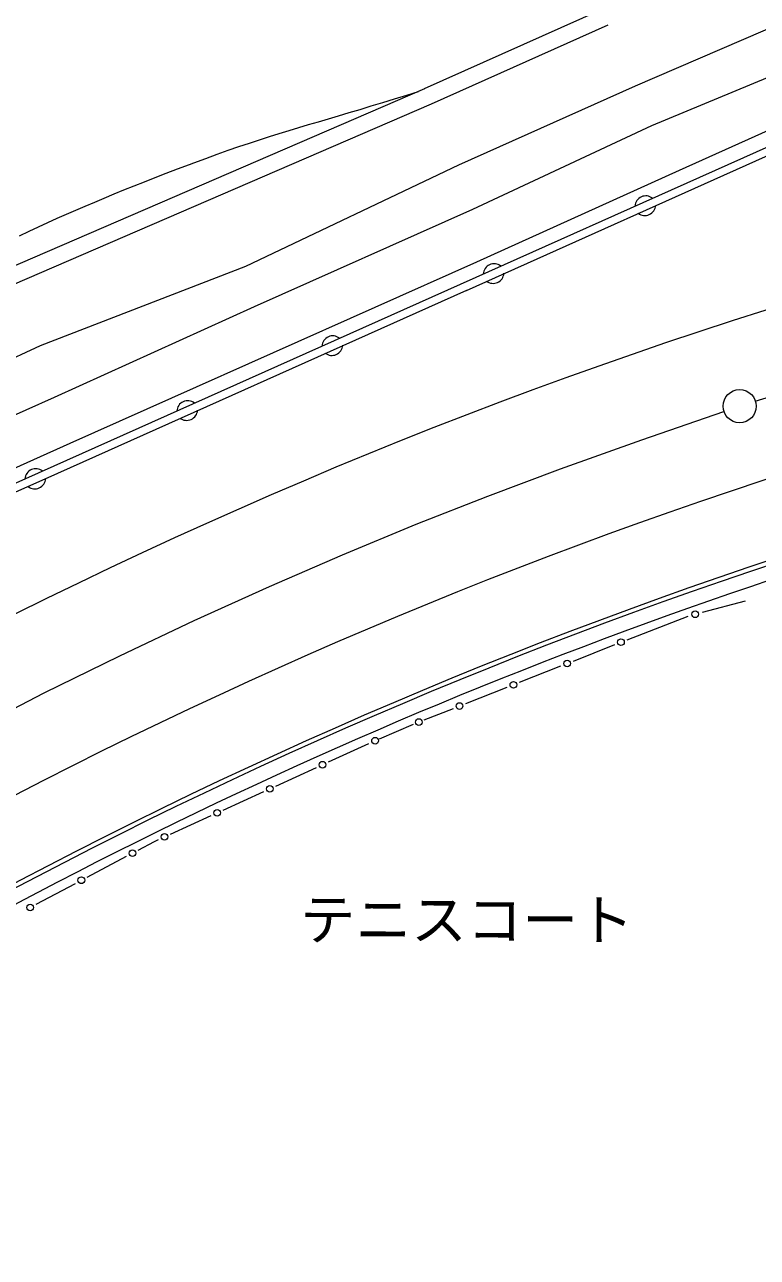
# Model space of a CAD drawing. Units: millimetres, scale not verified. Extents: x 40000 to 680000, y 20000 to 380000.
# Drawn here: x 154281 to 187216, y 264502 to 319901 of the extents above; entities that cross this region are included whole.
import ezdxf
from ezdxf.enums import TextEntityAlignment as Align

# ---------------------------------------------------------------- set-up
doc = ezdxf.new("R2010")
doc.units = ezdxf.units.MM
doc.header["$LTSCALE"] = 1000
doc.linetypes.add('CHAIN', pattern=[18.5, 12, -1.5, 3.5, -1.5])
for name, color, linetype, lineweight in [('M-BGD', 7, 'Continuous', 13), ('M-BMK', 2, 'CHAIN', 13), ('M-BMK-SRVR', 3, 'Continuous', 13), ('M-STR-STRC', 7, 'Continuous', 13)]:
    doc.layers.add(name, color=color, linetype=linetype, lineweight=lineweight)
doc.styles.add('ＭＳ ゴシック', font='')
doc.styles.get('ＭＳ ゴシック').set_extended_font_data('MS Gothic')

msp = doc.modelspace()

# ---------------------------------------------------------------- linework, layer by layer
at = {"layer": 'M-BGD'}
for p, q in [((181737, 317153), (191881, 321515)), ((181737, 317153), (191881, 321515)), ((172261, 317028), (180207, 320578)), ((172567, 316343), (180513, 319893)), ((192777, 319644), (182462, 315353)), ((183710, 313366), (192885, 317470)), ((153437, 308891), (172269, 317032)), ((171460, 316736), (171985, 316893)), ((173791, 313603), (181737, 317153)), ((173791, 313603), (181737, 317153)), ((138303, 292341), (193092, 316833)), ((153735, 308203), (172567, 316343)), ((169861, 316247), (170386, 316407)), ((170386, 316407), (170913, 316569)), ((170913, 316569), (171460, 316736)), ((174136, 307960), (193209, 316502)), ((167935, 315674), (168396, 315810)), ((168396, 315810), (168868, 315950)), ((168868, 315950), (169356, 316095)), ((169356, 316095), (169861, 316247)), ((166164, 315145), (166601, 315277)), ((166601, 315277), (167040, 315409)), ((167040, 315409), (167484, 315541)), ((167484, 315541), (167935, 315674)), ((182462, 315353), (174406, 311589)), ((164382, 314578), (164838, 314728)), ((164838, 314728), (165285, 314871)), ((165285, 314871), (165726, 315010)), ((165726, 315010), (166164, 315145)), ((162939, 314080), (163436, 314256)), ((163436, 314256), (163916, 314421)), ((163916, 314421), (164382, 314578)), ((161159, 313418), (161690, 313619)), ((161690, 313619), (161888, 313694)), ((161888, 313694), (162425, 313893)), ((162425, 313893), (162939, 314080)), ((164221, 309045), (173791, 313603)), ((164221, 309045), (173791, 313603)), ((159668, 312841), (160149, 313029)), ((160149, 313029), (160646, 313221)), ((160646, 313221), (161159, 313418)), ((174604, 309249), (183710, 313366)), ((158298, 312291), (158744, 312472)), ((158744, 312472), (159200, 312655)), ((159200, 312655), (159668, 312841)), ((157005, 311749), (157430, 311930)), ((157430, 311930), (157860, 312110)), ((157860, 312110), (158298, 312291)), ((155747, 311197), (156165, 311383)), ((156165, 311383), (156584, 311567)), ((156584, 311567), (157005, 311749)), ((174406, 311589), (164593, 307213)), ((154482, 310617), (154907, 310815)), ((154907, 310815), (155329, 311008)), ((155329, 311008), (155747, 311197)), ((154051, 310415), (154482, 310617)), ((165460, 305163), (174604, 309249)), ((154992, 305478), (164221, 309045)), ((154992, 305478), (164221, 309045)), ((174136, 307960), (155190, 299479)), ((164593, 307213), (155613, 303147)), ((145873, 301271), (154992, 305478)), ((145873, 301271), (154992, 305478)), ((156328, 301094), (165460, 305163)), ((155613, 303147), (146439, 299055)), ((147188, 297011), (156328, 301094)), ((155190, 299479), (138458, 292027)), ((184752, 293495), (186686, 294008)), ((181365, 292257), (184105, 293323)), ((178946, 291301), (180807, 292037)), ((176528, 290346), (178388, 291081)), ((174110, 289390), (175970, 290125)), ((172243, 288652), (173552, 289169)), ((170239, 287802), (171759, 288460)), ((167939, 286766), (169758, 287596)), ((165573, 285685), (167393, 286516)), ((163208, 284605), (165027, 285436)), ((160842, 283524), (162662, 284355)), ((159391, 282808), (160114, 283192)), ((160114, 283192), (160296, 283275)), ((157094, 281589), (158861, 282527)), ((154797, 280369), (156564, 281307))]:
    msp.add_line(p, q, dxfattribs=at)
for centre in [(184418, 293403), (181086, 292147), (178667, 291191), (176249, 290235), (173831, 289279), (171997, 288559), (170031, 287721), (167666, 286641), (165300, 285560), (162935, 284480), (160569, 283400), (159125, 282667), (156829, 281448), (154532, 280228)]:
    msp.add_circle(centre, 150, dxfattribs=at)
for centre, radius, start, end in [((258034, 84663), 233300, 79.04342, 129.11535), ((182203, 311718), 487, 51.7681, 176.4043), ((182161, 311811), 487, 231.7681, 356.4043), ((175379, 308667), 487, 51.7681, 176.4043), ((175338, 308761), 487, 231.7681, 356.4043), ((258034, 84663), 222548, 78.84439, 126.02087), ((258034, 84663), 222348, 79.80707, 126.01929), ((168134, 305428), 487, 51.7681, 176.4043), ((168092, 305522), 487, 231.7681, 356.4043), ((161607, 302511), 487, 51.7681, 176.4043), ((161566, 302604), 487, 231.7681, 356.4043), ((154781, 299459), 487, 51.7913, 176.4345), ((154741, 299527), 487, 231.7681, 356.4043), ((258034, 84663), 221698, 107.16281, 123.66302)]:
    msp.add_arc(centre, radius, start, end, dxfattribs=at)
at = {"layer": 'M-BMK'}
for p, q in [((187121, 302983), (191733, 304407)), ((182026, 301242), (185709, 302519)), ((178365, 299937), (182026, 301242)), ((175106, 298718), (178365, 299937)), ((171878, 297446), (175106, 298718)), ((168569, 296077), (171878, 297446)), ((165283, 294652), (168569, 296077)), ((161903, 293120), (165283, 294652)), ((158557, 291537), (161903, 293120)), ((155165, 289866), (158557, 291537)), ((151810, 288147), (155165, 289866))]:
    msp.add_line(p, q, dxfattribs=at)
at = {"layer": 'M-BMK-SRVR'}
msp.add_circle((186420, 302755), 746, dxfattribs=at)
at = {"layer": 'M-STR-STRC'}
msp.add_arc((258034, 84663), 226049, 78.56436, 126.04819, dxfattribs=at)

# ---------------------------------------------------------------- texts
at = {"layer": 'M-BGD', "style": 'ＭＳ ゴシック'}
msp.add_text('テニスコート', height=1833, rotation=359.891, dxfattribs=at).set_placement((166651, 278226), align=Align.BOTTOM_LEFT)

doc.saveas('drawing.dxf')
